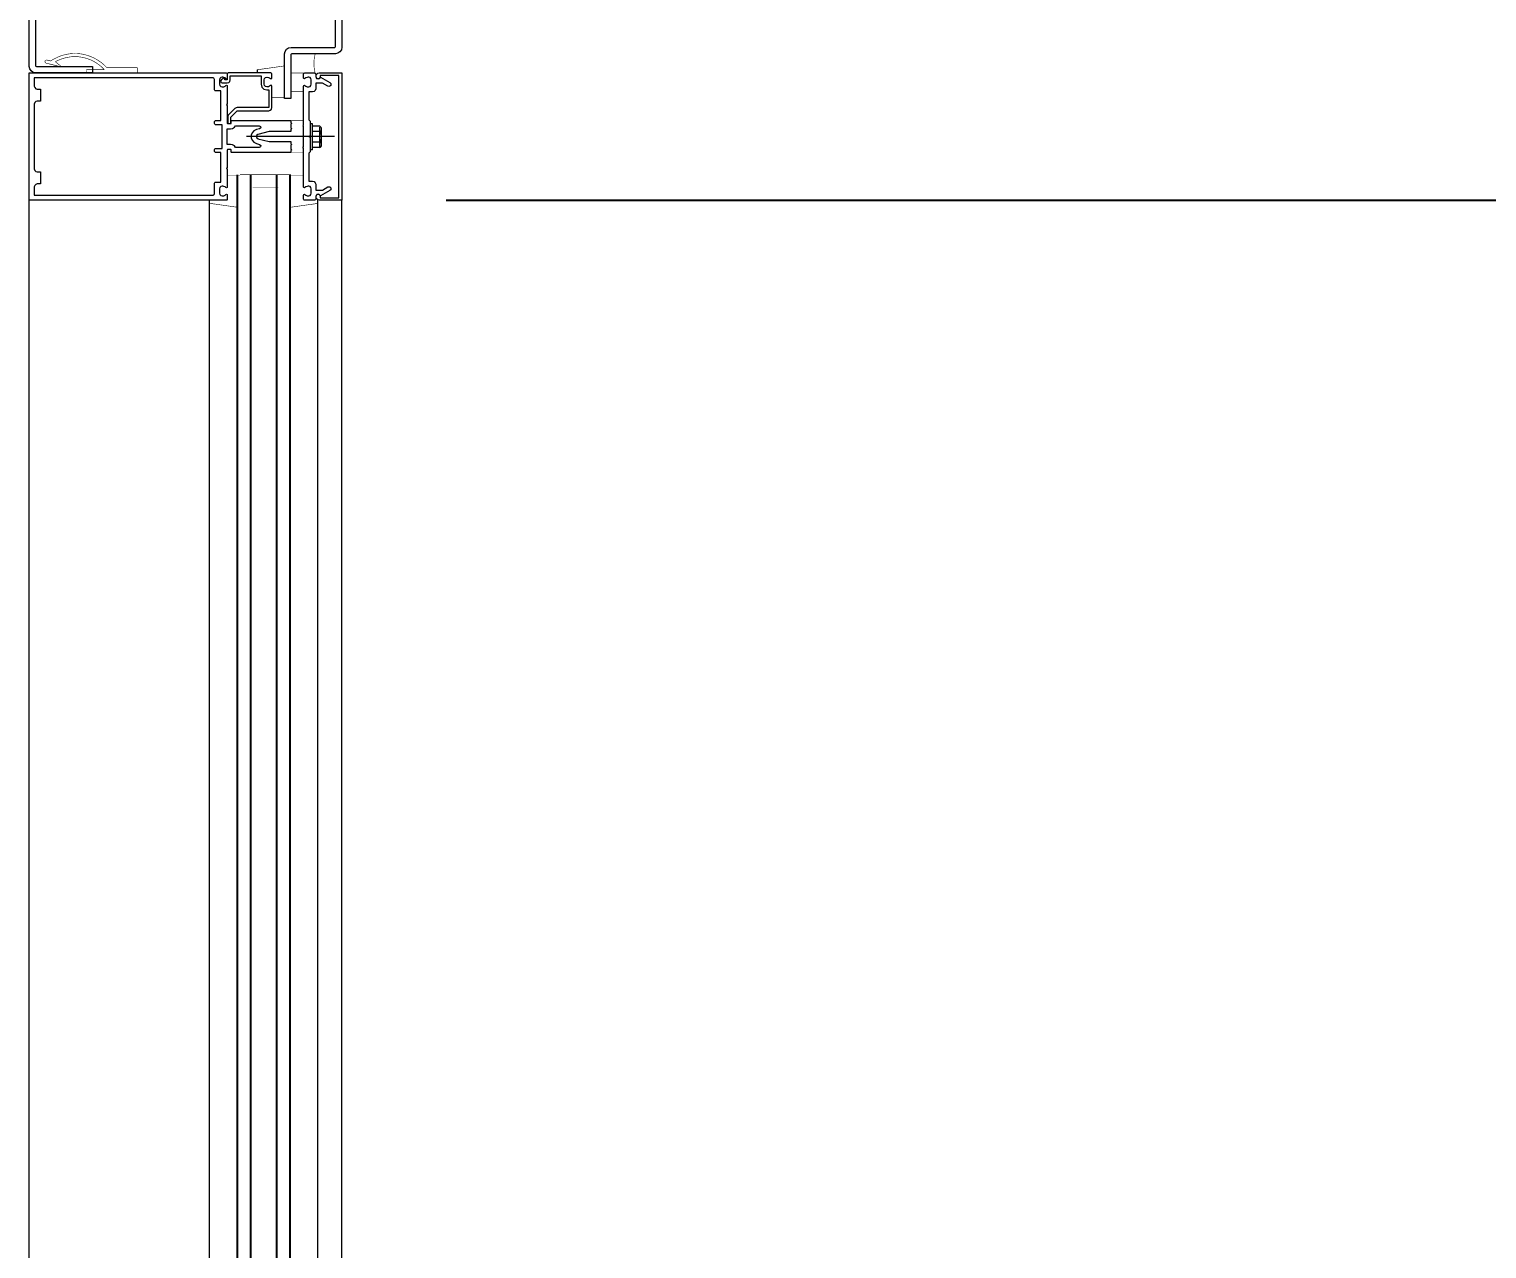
# Model space of a CAD drawing. Header units: inches. Extents: x 3850 to 5846, y -3 to 909.
# Drawn here: x 4794.32 to 4822.29, y 778.14 to 801.53 of the extents above; entities that cross this region are included whole.
import ezdxf

# ---------------------------------------------------------------- set-up
doc = ezdxf.new("R2010")
doc.units = ezdxf.units.IN
doc.header["$LTSCALE"] = 0.5
doc.header["$MEASUREMENT"] = 0
doc.layers.get('0').update_dxf_attribs({"lineweight": 18})
doc.layers.get('Defpoints').update_dxf_attribs({"color": 140, "lineweight": 18})
for name, color, linetype, lineweight in [('A-Anno-Dims', 211, 'Continuous', 18), ('A-Detl-Fine', 90, 'Continuous', 18), ('A-Detl-Medm', 31, 'Continuous', 25), ('A-Detl-Thin', 150, 'Continuous', 18), ('A-Detl-Wide', 213, 'Continuous', 50)]:
    doc.layers.add(name, color=color, linetype=linetype, lineweight=lineweight)
doc.styles.add('Arch-Dim', font='romans.shx', dxfattribs={"width": 0.75})
doc.dimstyles.new('Aec-Arch-I-96', dxfattribs={"dimscale": 96, "dimtxt": 0.09375, "dimasz": 0.0625, "dimexe": 0.0625, "dimexo": 0.0625, "dimgap": 0.03125, "dimtad": 1, "dimdec": 4, "dimzin": 3, "dimdsep": 46, "dimlunit": 4, "dimtxsty": 'Arch-Dim', "dimblk": 'ARCHTICK', "dimcen": 0.09375, "dimazin": 2, "dimtfac": 0.75, "dimtdec": 4, "dimtix": 1, "dimtmove": 2, "dimatfit": 2, "dimfxl": 1, "dimtolj": 1, "dimtzin": 0, "dimarcsym": 0})

# ---------------------------------------------------------------- blocks, each defined once
blk = doc.blocks.new('_ArchTick')
at = {"color": 0, "linetype": 'ByBlock', "const_width": 0.15}
blk.add_lwpolyline([(-0.5, -0.5), (0.5, 0.5)], dxfattribs=at)
blk = doc.blocks.new('*D156')
at = {"layer": 'A-Anno-Dims', "color": 0, "lineweight": -2, "transparency": 16777216}
for p, q in [((4802.32, 810.25), (4850.32, 810.25)), ((4848.32, 729.004), (4848.32, 810.25)), ((4802.32, 729.004), (4850.32, 729.004))]:
    blk.add_line(p, q, dxfattribs=at)
at = {"layer": 'Defpoints', "color": 0, "transparency": 16777216}
for p in [(4800.32, 810.25), (4848.32, 810.25), (4800.32, 729.004)]:
    blk.add_point(p, dxfattribs=at)
at = {"layer": 'A-Anno-Dims', "color": 0, "lineweight": -2, "transparency": 16777216, "xscale": 2, "yscale": 2, "zscale": 2}
for p, rotation in [((4848.32, 810.25), 90), ((4848.32, 729.004), 270)]:
    blk.add_blockref('_ArchTick', p, dxfattribs=dict(at, rotation=rotation))
at = {"layer": 'A-Anno-Dims', "color": 0, "transparency": 16777216, "insert": (4844.695, 769.627), "char_height": 3, "attachment_point": 5, "rotation": 90, "style": 'Arch-Dim'}
blk.add_mtext('\\A1;6\'-9{\\H0.750000x;\\S1/4;}"', dxfattribs=at)
blk = doc.blocks.new('*D157')
at = {"layer": 'A-Anno-Dims', "color": 0, "lineweight": -2, "transparency": 16777216}
for p, q in [((4802.32, 810.25), (4862.321, 810.25)), ((4860.321, 57), (4860.321, 810.25)), ((4802.32, 57), (4862.321, 57))]:
    blk.add_line(p, q, dxfattribs=at)
at = {"layer": 'Defpoints', "color": 0, "transparency": 16777216}
for p in [(4800.32, 810.25), (4860.321, 810.25), (4800.32, 57)]:
    blk.add_point(p, dxfattribs=at)
at = {"layer": 'A-Anno-Dims', "color": 0, "lineweight": -2, "transparency": 16777216, "xscale": 2, "yscale": 2, "zscale": 2}
for p, rotation in [((4860.321, 810.25), 90), ((4860.321, 57), 270)]:
    blk.add_blockref('_ArchTick', p, dxfattribs=dict(at, rotation=rotation))
at = {"layer": 'A-Anno-Dims', "color": 0, "transparency": 16777216, "insert": (4856.696, 433.625), "char_height": 3, "attachment_point": 5, "rotation": 90, "style": 'Arch-Dim'}
blk.add_mtext('\\A1;62\'-9{\\H0.750000x;\\S1/4;}"', dxfattribs=at)
blk = doc.blocks.new('*D172')
at = {"layer": 'A-Detl-Wide', "color": 0, "lineweight": -2, "transparency": 16777216}
for p, q in [((4802.32, 810.25), (4838.32, 810.25)), ((4836.32, 810.25), (4836.32, 798.25)), ((4802.32, 798.25), (4838.32, 798.25))]:
    blk.add_line(p, q, dxfattribs=at)
at = {"layer": 'Defpoints', "color": 0, "transparency": 16777216}
for p in [(4800.32, 810.25), (4800.32, 798.25), (4836.32, 798.25)]:
    blk.add_point(p, dxfattribs=at)
at = {"layer": 'A-Detl-Wide', "color": 0, "lineweight": -2, "transparency": 16777216, "xscale": 2, "yscale": 2, "zscale": 2}
for p, rotation in [((4836.32, 810.25), 90), ((4836.32, 798.25), 270)]:
    blk.add_blockref('_ArchTick', p, dxfattribs=dict(at, rotation=rotation))
at = {"layer": 'A-Detl-Wide', "color": 0, "transparency": 16777216, "insert": (4833.534, 804.25), "char_height": 3, "attachment_point": 5, "rotation": 90, "style": 'Arch-Dim'}
blk.add_mtext('\\A1;1\'-0"', dxfattribs=at)
blk = doc.blocks.new('*D173')
at = {"layer": 'A-Detl-Wide', "color": 0, "lineweight": -2, "transparency": 16777216}
for p, q in [((4802.32, 798.25), (4838.32, 798.25)), ((4836.32, 798.25), (4836.32, 762)), ((4802.32, 762), (4838.32, 762))]:
    blk.add_line(p, q, dxfattribs=at)
at = {"layer": 'Defpoints', "color": 0, "transparency": 16777216}
for p in [(4800.32, 798.25), (4800.32, 762), (4836.32, 762)]:
    blk.add_point(p, dxfattribs=at)
at = {"layer": 'A-Detl-Wide', "color": 0, "lineweight": -2, "transparency": 16777216, "xscale": 2, "yscale": 2, "zscale": 2}
for p, rotation in [((4836.32, 798.25), 90), ((4836.32, 762), 270)]:
    blk.add_blockref('_ArchTick', p, dxfattribs=dict(at, rotation=rotation))
at = {"layer": 'A-Detl-Wide', "color": 0, "transparency": 16777216, "insert": (4832.695, 780.125), "char_height": 3, "attachment_point": 5, "rotation": 90, "style": 'Arch-Dim'}
blk.add_mtext('\\A1;3\'-0{\\H0.750000x;\\S1/4;}"', dxfattribs=at)

msp = doc.modelspace()

# ---------------------------------------------------------------- linework, layer by layer
at = {"layer": 'A-Detl-Fine'}
for p, q in [((4798.69294, 800.75205), (4798.69294, 800.69341)), ((4799.75564, 799.71471), (4799.71564, 799.71471)), ((4799.71564, 799.21471), (4799.71564, 799.71471)), ((4799.75564, 799.21471), (4799.75564, 799.71471)), ((4799.89532, 799.66763), (4799.75564, 799.66763)), ((4799.89925, 799.27812), (4799.89925, 799.65131)), ((4799.91795, 799.65131), (4799.89925, 799.65131)), ((4800.18136, 799.47152), (4798.48755, 799.47152)), ((4799.89532, 799.56617), (4799.75564, 799.56617)), ((4799.89532, 799.36325), (4799.75564, 799.36325)), ((4799.93025, 799.31253), (4799.93025, 799.6169)), ((4799.75564, 799.21471), (4799.71564, 799.21471)), ((4799.89532, 799.2618), (4799.75564, 799.2618)), ((4799.91795, 799.27812), (4799.89925, 799.27812)), ((4797.78003, 798.19097), (4797.78003, 798.24998)), ((4799.85954, 798.18918), (4799.85954, 798.24998)), ((4797.78003, 762.06037), (4797.78003, 798.19097)), ((4799.85954, 762.06037), (4799.85954, 798.18918))]:
    msp.add_line(p, q, dxfattribs=at)
at = {"layer": 'A-Detl-Fine', "const_width": 0.01111}
for points in [[(4795.19658, 801.06563), (4795.12628, 801.06234), (4795.05621, 801.0527), (4794.98698, 801.03706), (4794.9192, 801.01573), (4794.85351, 800.98907), (4794.79051, 800.95741), (4794.73083, 800.92108)], [(4795.8101, 800.7926), (4795.76627, 800.83733), (4795.71909, 800.87856), (4795.66889, 800.91612), (4795.61599, 800.94986), (4795.56069, 800.97962), (4795.50333, 801.00524), (4795.44421, 801.02655), (4795.38366, 801.04341), (4795.32199, 801.05565), (4795.25953, 801.0631), (4795.19658, 801.06563)], [(4799.80809, 801.05846), (4799.79437, 800.99731), (4799.78614, 800.93495), (4799.7834, 800.87198)], [(4794.6519, 800.93988), (4794.63663, 800.93573), (4794.62574, 800.92485), (4794.62159, 800.90958)], [(4794.62159, 800.90958), (4794.6244, 800.89685), (4794.63208, 800.88664), (4794.6435, 800.88045)], [(4794.64348, 800.88045), (4794.90846, 800.81467)], [(4794.65805, 800.93928), (4794.65606, 800.93959), (4794.65397, 800.9398), (4794.6519, 800.93988)], [(4794.73102, 800.92115), (4794.65809, 800.93926)], [(4795.19658, 801.00504), (4795.11818, 801.00083), (4795.04062, 800.98848), (4794.96478, 800.96841), (4794.89151, 800.94106), (4794.82167, 800.90685)], [(4794.9168, 800.83167), (4794.82261, 800.90694)], [(4794.90846, 800.81469), (4794.90928, 800.81452), (4794.91014, 800.8144), (4794.91099, 800.81435)], [(4794.91099, 800.81435), (4794.91585, 800.81567), (4794.9193, 800.81913), (4794.92062, 800.82398)], [(4794.92062, 800.82398), (4794.92015, 800.82691), (4794.91884, 800.82954), (4794.91679, 800.83165)], [(4795.76192, 800.7551), (4795.71717, 800.80042), (4795.66885, 800.84165), (4795.61731, 800.87864), (4795.56292, 800.91121), (4795.50603, 800.93921), (4795.447, 800.96248), (4795.38618, 800.98086), (4795.32393, 800.99419), (4795.26062, 801.0023), (4795.19658, 801.00504)], [(4795.76213, 800.75362), (4795.41931, 800.75362)], [(4795.41931, 800.75362), (4795.41931, 800.72332)], [(4796.39654, 800.79077), (4795.81019, 800.79077)], [(4796.39654, 800.69304), (4796.39654, 800.79077)], [(4799.22064, 800.82685), (4798.69294, 800.75205)], [(4799.7834, 800.87198), (4799.78614, 800.80901), (4799.79437, 800.74665), (4799.80809, 800.6855)], [(4795.44961, 800.69304), (4795.43435, 800.69718), (4795.42347, 800.70806), (4795.41933, 800.72332)], [(4795.44961, 800.69304), (4796.39654, 800.69304)], [(4798.69294, 800.69341), (4798.80593, 800.69341)], [(4799.34278, 800.69267), (4799.5871, 800.69267)], [(4798.97633, 800.22435), (4799.22064, 800.22435)], [(4799.5871, 800.34085), (4799.34278, 800.34085)], [(4799.58685, 799.77739), (4799.34256, 799.77739)], [(4799.34256, 799.16565), (4799.58685, 799.16565)], [(4798.12127, 798.71867), (4798.36558, 798.71867)], [(4799.58663, 798.71867), (4799.34231, 798.71867)], [(4798.30773, 798.11619), (4797.78003, 798.19097)], [(4799.33183, 798.1144), (4799.85954, 798.18918)]]:
    msp.add_lwpolyline(points, dxfattribs=at)
at = {"layer": 'A-Detl-Fine', "linetype": 'Continuous', "const_width": 0.01111}
for points in [[(4799.34256, 799.77739), (4799.34256, 799.7163)], [(4799.34256, 799.22672), (4799.34256, 799.16565)]]:
    msp.add_lwpolyline(points, dxfattribs=at)
at = {"layer": 'A-Detl-Fine'}
for centre, radius, start, end in [((4799.87594, 799.6169), 0.05431, 290.9107, 69.0893), ((4799.7654, 799.46471), 0.16485, 322.0123, 37.9877), ((4799.87594, 799.31253), 0.05431, 290.9107, 69.0893)]:
    msp.add_arc(centre, radius, start, end, dxfattribs=at)
at = {"layer": 'A-Detl-Medm', "linetype": 'Continuous'}
for p, q in [((4798.31978, 761.49959), (4798.31978, 798.73859)), ((4798.56978, 798.73859), (4798.56978, 761.49959)), ((4799.06978, 761.49959), (4799.06978, 798.73859)), ((4799.31978, 798.73859), (4799.31978, 761.49959))]:
    msp.add_line(p, q, dxfattribs=at)
at = {"layer": 'A-Detl-Medm', "linetype": 'Continuous', "const_width": 0.01111}
for points in [[(4798.36534, 798.73859), (4799.34256, 798.73859)], [(4798.60963, 798.4943), (4799.09824, 798.4943)]]:
    msp.add_lwpolyline(points, dxfattribs=at)
at = {"layer": 'A-Detl-Thin'}
for p, q in [((4794.31993, 798.24998), (4794.31993, 800.69304)), ((4794.31993, 800.69304), (4798.10149, 800.69304)), ((4797.84742, 800.59531), (4794.41766, 800.59531)), ((4794.41766, 800.59531), (4794.41766, 800.43896)), ((4797.84742, 800.59529), (4797.84742, 800.59531)), ((4797.86222, 800.59129), (4797.84742, 800.59529)), ((4797.87273, 800.58078), (4797.86222, 800.59129)), ((4797.87671, 800.566), (4797.87273, 800.58078)), ((4797.87673, 800.566), (4797.87671, 800.566)), ((4797.87673, 800.36568), (4797.87673, 800.566)), ((4797.97447, 800.56015), (4797.97445, 800.56015)), ((4797.97445, 800.56015), (4797.97445, 800.47414)), ((4797.98112, 800.5848), (4797.97447, 800.56015)), ((4797.99865, 800.60234), (4797.98112, 800.5848)), ((4798.00418, 800.55203), (4797.99395, 800.53079)), ((4797.99395, 800.53079), (4798.0017, 800.50994)), ((4798.02331, 800.609), (4797.99865, 800.60234)), ((4798.0017, 800.50994), (4798.02331, 800.50054)), ((4798.04794, 800.58981), (4798.00416, 800.55204)), ((4798.00416, 800.55204), (4798.00418, 800.55203)), ((4798.03358, 800.609), (4798.02331, 800.609)), ((4798.02331, 800.50054), (4798.12104, 800.50054)), ((4798.0336, 800.60898), (4798.03358, 800.609)), ((4798.05652, 800.60595), (4798.0336, 800.60898)), ((4798.04796, 800.58977), (4798.04794, 800.58981)), ((4798.05845, 800.59333), (4798.04796, 800.58977)), ((4798.07769, 800.59714), (4798.05652, 800.60595)), ((4798.06799, 800.58896), (4798.05845, 800.59333)), ((4798.07215, 800.5787), (4798.06799, 800.58896)), ((4798.07216, 800.5787), (4798.07215, 800.5787)), ((4798.07216, 800.55915), (4798.07216, 800.5787)), ((4798.12104, 800.55915), (4798.07216, 800.55915)), ((4798.09599, 800.583), (4798.07769, 800.59714)), ((4798.10658, 800.5787), (4798.09599, 800.58306)), ((4798.09599, 800.58306), (4798.09599, 800.583)), ((4798.10149, 800.69304), (4798.10149, 800.693)), ((4798.10149, 800.693), (4798.11134, 800.69034)), ((4798.11657, 800.58283), (4798.10658, 800.5787)), ((4798.11134, 800.69034), (4798.11834, 800.68334)), ((4798.121, 800.59336), (4798.11657, 800.58283)), ((4798.11834, 800.68334), (4798.121, 800.67349)), ((4798.121, 800.67349), (4798.12104, 800.67349)), ((4798.12104, 800.59336), (4798.121, 800.59336)), ((4798.12371, 800.68334), (4798.12104, 800.67349)), ((4798.12104, 800.67349), (4798.12104, 800.59336)), ((4798.12104, 800.67349), (4798.12104, 800.55915)), ((4798.12104, 800.50055), (4798.15062, 800.50853)), ((4798.12104, 800.50054), (4798.12104, 800.50055)), ((4798.13072, 800.69035), (4798.12371, 800.68334)), ((4798.14056, 800.69302), (4798.13072, 800.69035)), ((4798.95656, 800.69304), (4798.14056, 800.69304)), ((4798.14056, 800.69304), (4798.14056, 800.69302)), ((4798.15062, 800.50853), (4798.17165, 800.52956)), ((4798.17165, 800.52956), (4798.17964, 800.55913)), ((4798.17964, 800.55913), (4798.17966, 800.55915)), ((4798.17966, 800.55915), (4798.17966, 800.6344)), ((4798.17966, 800.6344), (4798.77088, 800.6344)), ((4798.77088, 800.6344), (4798.77088, 800.47414)), ((4798.82952, 800.47414), (4798.82952, 800.56015)), ((4798.82952, 800.56015), (4798.82954, 800.56015)), ((4798.82954, 800.56015), (4798.83621, 800.58479)), ((4798.83621, 800.58479), (4798.85373, 800.6023)), ((4798.85373, 800.6023), (4798.87838, 800.60898)), ((4798.87838, 800.60898), (4798.87838, 800.609)), ((4798.87838, 800.609), (4798.88864, 800.609)), ((4798.88864, 800.609), (4798.88866, 800.60898)), ((4798.88866, 800.60898), (4798.91158, 800.60593)), ((4798.91158, 800.60593), (4798.93274, 800.59711)), ((4798.93274, 800.59711), (4798.95106, 800.583)), ((4798.95106, 800.583), (4798.95106, 800.58306)), ((4798.95106, 800.58306), (4798.96164, 800.5787)), ((4798.95656, 800.693), (4798.95656, 800.69304)), ((4798.96641, 800.69035), (4798.95656, 800.693)), ((4798.96164, 800.5787), (4798.97164, 800.58283)), ((4798.97341, 800.68334), (4798.96641, 800.69035)), ((4798.97164, 800.58283), (4798.97606, 800.59336)), ((4798.97606, 800.67349), (4798.97341, 800.68334)), ((4798.9761, 800.67349), (4798.97606, 800.67349)), ((4798.97606, 800.59336), (4798.9761, 800.59336)), ((4798.9761, 800.59336), (4798.9761, 800.67349)), ((4799.82726, 800.61485), (4799.82726, 800.6344)), ((4799.82726, 800.6344), (4799.8273, 800.6344)), ((4799.8273, 800.61485), (4799.82726, 800.61485)), ((4799.8273, 800.6344), (4799.83531, 800.66397)), ((4799.83263, 800.59515), (4799.8273, 800.61485)), ((4799.84664, 800.58114), (4799.83263, 800.59515)), ((4799.83531, 800.66397), (4799.85633, 800.68499)), ((4799.86635, 800.5758), (4799.84664, 800.58114)), ((4799.85633, 800.68499), (4799.8859, 800.693)), ((4799.88606, 800.58113), (4799.86635, 800.5758)), ((4799.8859, 800.693), (4799.8859, 800.69304)), ((4799.8859, 800.69304), (4800.31978, 800.69304)), ((4799.90007, 800.59514), (4799.88606, 800.58113)), ((4799.90541, 800.61485), (4799.90007, 800.59514)), ((4799.90542, 800.61485), (4799.90541, 800.61485)), ((4800.26114, 800.64418), (4799.90542, 800.64418)), ((4799.90542, 800.64418), (4799.90542, 800.61485)), ((4800.26114, 798.29886), (4800.26114, 800.64418)), ((4800.31978, 800.69304), (4800.31978, 798.24998)), ((4794.41766, 800.43896), (4794.4177, 800.43896)), ((4794.4177, 800.43896), (4794.42568, 800.40938)), ((4794.42568, 800.40938), (4794.44672, 800.38834)), ((4794.44672, 800.38834), (4794.4763, 800.38034)), ((4794.4763, 800.38034), (4794.4763, 800.38032)), ((4794.4763, 800.38032), (4794.53494, 800.38032)), ((4794.53494, 800.38032), (4794.53494, 800.15069)), ((4797.87676, 800.36568), (4797.87673, 800.36568)), ((4797.87943, 800.35583), (4797.87676, 800.36568)), ((4797.88642, 800.34883), (4797.87943, 800.35583)), ((4797.89627, 800.34615), (4797.88642, 800.34883)), ((4797.89627, 800.34613), (4797.89627, 800.34615)), ((4797.99888, 800.34613), (4797.89627, 800.34613)), ((4797.97445, 800.47414), (4797.97447, 800.47414)), ((4797.97447, 800.47414), (4797.98112, 800.44948)), ((4797.98112, 800.44948), (4797.99865, 800.43195)), ((4797.99865, 800.43195), (4798.02331, 800.42529)), ((4797.99888, 799.77739), (4797.99888, 800.34613)), ((4798.02331, 800.42529), (4798.03358, 800.42529)), ((4798.03358, 800.4253), (4798.05648, 800.42832)), ((4798.03358, 800.42529), (4798.03358, 800.4253)), ((4798.05648, 800.42832), (4798.07764, 800.43712)), ((4798.07764, 800.43712), (4798.09594, 800.45123)), ((4798.09594, 800.45123), (4798.09599, 800.45123)), ((4798.09599, 800.45123), (4798.10658, 800.45558)), ((4798.10658, 800.45558), (4798.11657, 800.45146)), ((4798.11657, 800.45146), (4798.121, 800.44092)), ((4798.121, 800.44092), (4798.12104, 800.44092)), ((4798.12104, 800.44092), (4798.12104, 800.09693)), ((4798.77088, 800.47414), (4798.7709, 800.47414)), ((4798.7709, 800.47414), (4798.78555, 800.41989)), ((4798.78555, 800.41989), (4798.82412, 800.38132)), ((4798.82412, 800.38132), (4798.87838, 800.36667)), ((4798.82954, 800.47414), (4798.82952, 800.47414)), ((4798.83621, 800.4495), (4798.82954, 800.47414)), ((4798.85373, 800.43198), (4798.83621, 800.4495)), ((4798.87838, 800.4253), (4798.85373, 800.43198)), ((4798.87838, 800.42529), (4798.87838, 800.4253)), ((4798.88864, 800.42529), (4798.87838, 800.42529)), ((4798.87838, 800.36667), (4798.87838, 800.36665)), ((4798.87838, 800.36665), (4798.91747, 800.36665)), ((4798.91154, 800.42834), (4798.88864, 800.4253)), ((4798.88864, 800.4253), (4798.88864, 800.42529)), ((4798.9327, 800.43714), (4798.91154, 800.42834)), ((4798.91747, 800.36665), (4798.91747, 800.02657)), ((4798.95102, 800.45125), (4798.9327, 800.43714)), ((4798.95106, 800.45123), (4798.95102, 800.45125)), ((4798.96164, 800.45559), (4798.95106, 800.45123)), ((4798.97164, 800.45146), (4798.96164, 800.45559)), ((4798.97606, 800.44092), (4798.97164, 800.45146)), ((4798.9761, 800.44092), (4798.97606, 800.44092)), ((4798.9761, 800.02657), (4798.9761, 800.44092)), ((4794.4177, 800.09205), (4794.41766, 800.09205)), ((4794.41766, 800.09205), (4794.41766, 798.85099)), ((4794.42568, 800.12163), (4794.4177, 800.09205)), ((4794.44672, 800.14267), (4794.42568, 800.12163)), ((4794.4763, 800.15067), (4794.44672, 800.14267)), ((4794.53494, 800.15069), (4794.4763, 800.15069)), ((4794.4763, 800.15069), (4794.4763, 800.15067)), ((4798.12104, 800.09693), (4798.10638, 800.08227)), ((4798.10638, 800.08227), (4798.12104, 800.06762)), ((4798.12104, 800.06762), (4798.12104, 799.72852)), ((4798.26817, 800.0094), (4798.14603, 799.88726)), ((4798.18748, 799.84579), (4798.30964, 799.96795)), ((4798.26819, 800.0094), (4798.26817, 800.0094)), ((4798.28037, 800.01874), (4798.26819, 800.0094)), ((4798.29443, 800.02456), (4798.28037, 800.01874)), ((4798.30964, 800.02657), (4798.29443, 800.02456)), ((4798.91747, 800.02657), (4798.30964, 800.02657)), ((4798.30964, 799.96795), (4798.91747, 799.96795)), ((4798.91747, 799.96797), (4798.94704, 799.97595)), ((4798.91747, 799.96795), (4798.91747, 799.96797)), ((4798.94704, 799.97595), (4798.96807, 799.99697)), ((4798.96807, 799.99697), (4798.97606, 800.02655)), ((4798.97606, 800.02655), (4798.9761, 800.02657)), ((4797.87673, 799.71875), (4797.87673, 799.75784)), ((4797.87673, 799.75784), (4797.87674, 799.75784)), ((4797.87676, 799.71875), (4797.87673, 799.71875)), ((4797.87674, 799.75784), (4797.87942, 799.76769)), ((4797.87943, 799.7089), (4797.87676, 799.71875)), ((4797.87942, 799.76769), (4797.88642, 799.77469)), ((4797.88642, 799.7019), (4797.87943, 799.7089)), ((4797.88642, 799.77469), (4797.89627, 799.77735)), ((4797.89627, 799.69922), (4797.88642, 799.7019)), ((4797.89627, 799.77735), (4797.89627, 799.77739)), ((4797.89627, 799.77739), (4797.99888, 799.77739)), ((4797.89627, 799.69921), (4797.89627, 799.69922)), ((4798.02331, 799.69921), (4797.89627, 799.69921)), ((4798.02331, 799.24382), (4798.02331, 799.69921)), ((4798.12104, 799.72852), (4798.12237, 799.72359)), ((4798.12237, 799.72359), (4798.12588, 799.72009)), ((4798.12588, 799.72009), (4798.1308, 799.71875)), ((4798.12886, 799.84579), (4798.12884, 799.84579)), ((4798.12884, 799.84579), (4798.12884, 799.7383)), ((4798.12884, 799.7383), (4798.12886, 799.7383)), ((4798.13086, 799.861), (4798.12886, 799.84579)), ((4798.12886, 799.7383), (4798.13153, 799.72845)), ((4798.1308, 799.71875), (4798.18553, 799.71875)), ((4798.13669, 799.87506), (4798.13086, 799.861)), ((4798.13153, 799.72845), (4798.13853, 799.72144)), ((4798.14603, 799.88724), (4798.13669, 799.87506)), ((4798.13853, 799.72144), (4798.14838, 799.71877)), ((4798.14603, 799.88726), (4798.14603, 799.88724)), ((4798.14838, 799.71877), (4798.14838, 799.71875)), ((4798.14838, 799.71875), (4798.16793, 799.71875)), ((4798.16793, 799.71879), (4798.17778, 799.72145)), ((4798.16793, 799.71875), (4798.16793, 799.71879)), ((4798.17778, 799.72145), (4798.18478, 799.72845)), ((4798.18478, 799.72845), (4798.18744, 799.7383)), ((4798.18553, 799.71877), (4798.19046, 799.72009)), ((4798.18553, 799.71875), (4798.18553, 799.71877)), ((4798.18744, 799.7383), (4798.18748, 799.7383)), ((4798.18748, 799.7383), (4798.18748, 799.84579)), ((4798.19046, 799.72009), (4798.19396, 799.72359)), ((4798.19396, 799.72359), (4798.19528, 799.72852)), ((4798.19528, 799.72852), (4798.1953, 799.72852)), ((4798.1953, 799.72852), (4798.1953, 799.76761)), ((4798.1953, 799.76761), (4798.19531, 799.76761)), ((4798.19531, 799.76761), (4798.19666, 799.77253)), ((4798.19666, 799.77253), (4798.20016, 799.77603)), ((4798.20016, 799.77603), (4798.20508, 799.77735)), ((4798.20508, 799.77735), (4798.20508, 799.77739)), ((4798.20508, 799.77739), (4799.34256, 799.77739)), ((4798.22421, 799.62821), (4798.25726, 799.64843)), ((4798.25726, 799.64843), (4798.28126, 799.67962)), ((4798.28126, 799.67962), (4798.28128, 799.67966)), ((4798.28128, 799.67966), (4798.73422, 799.67966)), ((4798.73422, 799.67966), (4798.73422, 799.67964)), ((4798.73422, 799.67964), (4798.75877, 799.66667)), ((4798.76215, 799.64092), (4798.7418, 799.62205)), ((4798.75877, 799.66667), (4798.76215, 799.64092)), ((4799.34256, 799.77739), (4799.34256, 799.7383)), ((4799.34256, 799.7383), (4799.35722, 799.72363)), ((4799.35722, 799.72363), (4799.34256, 799.70897)), ((4799.34256, 799.70897), (4799.34256, 799.63765)), ((4798.12104, 799.322), (4798.12104, 799.62102)), ((4798.12104, 799.62102), (4798.18553, 799.62102)), ((4798.18551, 799.62104), (4798.22421, 799.62821)), ((4798.18553, 799.62102), (4798.18551, 799.62104)), ((4798.59934, 799.5433), (4798.58243, 799.49637)), ((4798.58243, 799.49637), (4798.58243, 799.44666)), ((4798.58243, 799.44666), (4798.59934, 799.39974)), ((4798.63317, 799.58187), (4798.59934, 799.5433)), ((4798.59934, 799.39974), (4798.63317, 799.36117)), ((4798.68392, 799.60651), (4798.63317, 799.58187)), ((4798.63317, 799.36117), (4798.68392, 799.33653)), ((4798.70921, 799.51211), (4798.68152, 799.4886)), ((4798.68152, 799.4886), (4798.68152, 799.45444)), ((4798.68152, 799.45444), (4798.70921, 799.43093)), ((4798.7418, 799.62203), (4798.68391, 799.60651)), ((4798.68391, 799.60651), (4798.68392, 799.60651)), ((4798.92235, 799.56923), (4798.70921, 799.51213)), ((4798.70921, 799.51213), (4798.70921, 799.51211)), ((4798.70921, 799.43093), (4798.70921, 799.43091)), ((4798.70921, 799.43091), (4798.92235, 799.37379)), ((4798.7418, 799.62205), (4798.7418, 799.62203)), ((4799.34256, 799.56923), (4798.92235, 799.56923)), ((4798.92235, 799.37379), (4799.34256, 799.37379)), ((4799.34256, 799.63765), (4799.35722, 799.62299)), ((4799.35722, 799.62299), (4799.34256, 799.60832)), ((4799.34256, 799.60832), (4799.34256, 799.56923)), ((4799.34256, 799.37379), (4799.34256, 799.3347)), ((4797.87673, 799.18519), (4797.87673, 799.22429)), ((4797.87673, 799.22429), (4797.87674, 799.22429)), ((4797.87676, 799.18519), (4797.87673, 799.18519)), ((4797.87674, 799.22429), (4797.87942, 799.23413)), ((4797.87943, 799.17535), (4797.87676, 799.18519)), ((4797.87942, 799.23413), (4797.88642, 799.24113)), ((4797.88642, 799.16834), (4797.87943, 799.17535)), ((4797.88642, 799.24113), (4797.89627, 799.24379)), ((4797.89627, 799.16567), (4797.88642, 799.16834)), ((4797.89627, 799.24379), (4797.89627, 799.24382)), ((4797.89627, 799.24382), (4798.02331, 799.24382)), ((4797.89627, 799.16565), (4797.89627, 799.16567)), ((4797.99888, 799.16565), (4797.89627, 799.16565)), ((4797.99888, 798.59691), (4797.99888, 799.16565)), ((4798.18553, 799.322), (4798.12104, 799.322)), ((4798.12237, 799.21943), (4798.12104, 799.2145)), ((4798.12104, 799.2145), (4798.12104, 798.87541)), ((4798.12588, 799.22293), (4798.12237, 799.21943)), ((4798.1308, 799.22427), (4798.12588, 799.22293)), ((4798.18553, 799.22429), (4798.1308, 799.22429)), ((4798.1308, 799.22429), (4798.1308, 799.22427)), ((4798.18557, 799.32198), (4798.18553, 799.322)), ((4798.18553, 799.22425), (4798.18553, 799.22429)), ((4798.19046, 799.22293), (4798.18553, 799.22425)), ((4798.22426, 799.31478), (4798.18557, 799.32198)), ((4798.19396, 799.21943), (4798.19046, 799.22293)), ((4798.19528, 799.2145), (4798.19396, 799.21943)), ((4798.1953, 799.2145), (4798.19528, 799.2145)), ((4798.1953, 799.17541), (4798.1953, 799.2145)), ((4798.19531, 799.17541), (4798.1953, 799.17541)), ((4798.19666, 799.17049), (4798.19531, 799.17541)), ((4798.20016, 799.16699), (4798.19666, 799.17049)), ((4798.20508, 799.16565), (4798.20016, 799.16699)), ((4799.34256, 799.16565), (4798.20508, 799.16565)), ((4798.2573, 799.29454), (4798.22426, 799.31478)), ((4798.28128, 799.26332), (4798.2573, 799.29454)), ((4798.73422, 799.26336), (4798.28128, 799.26336)), ((4798.28128, 799.26336), (4798.28128, 799.26332)), ((4798.68392, 799.33653), (4798.68391, 799.33651)), ((4798.68391, 799.33651), (4798.7418, 799.32101)), ((4798.75876, 799.27636), (4798.73422, 799.2634)), ((4798.73422, 799.2634), (4798.73422, 799.26336)), ((4798.7418, 799.32101), (4798.74181, 799.32099)), ((4798.74181, 799.32099), (4798.76216, 799.3021)), ((4798.76216, 799.3021), (4798.75876, 799.27636)), ((4799.34256, 799.3347), (4799.35722, 799.32005)), ((4799.35722, 799.32005), (4799.34256, 799.30539)), ((4799.34256, 799.30539), (4799.34256, 799.23405)), ((4799.34256, 799.23405), (4799.35722, 799.21939)), ((4799.35722, 799.21939), (4799.34256, 799.20474)), ((4799.34256, 799.20474), (4799.34256, 799.16565)), ((4794.41766, 798.85099), (4794.4177, 798.85099)), ((4794.4177, 798.85099), (4794.42568, 798.82141)), ((4794.42568, 798.82141), (4794.44672, 798.80037)), ((4798.12104, 798.87541), (4798.10638, 798.86075)), ((4798.10638, 798.86075), (4798.12104, 798.84609)), ((4798.12104, 798.84609), (4798.12104, 798.50211)), ((4794.42568, 798.53364), (4794.4177, 798.50406)), ((4794.44672, 798.55468), (4794.42568, 798.53364)), ((4794.44672, 798.80037), (4794.4763, 798.79237)), ((4794.4763, 798.56268), (4794.44672, 798.55468)), ((4794.4763, 798.79237), (4794.4763, 798.79235)), ((4794.4763, 798.79235), (4794.53494, 798.79235)), ((4794.53494, 798.5627), (4794.4763, 798.5627)), ((4794.4763, 798.5627), (4794.4763, 798.56268)), ((4794.53494, 798.79235), (4794.53494, 798.5627)), ((4797.87673, 798.37702), (4797.87673, 798.57736)), ((4797.87673, 798.57736), (4797.87674, 798.57736)), ((4797.87674, 798.57736), (4797.87942, 798.58721)), ((4797.87942, 798.58721), (4797.88642, 798.59421)), ((4797.88642, 798.59421), (4797.89627, 798.59687)), ((4797.89627, 798.59687), (4797.89627, 798.59691)), ((4797.89627, 798.59691), (4797.99888, 798.59691)), ((4794.31978, 761.99998), (4794.31993, 798.24998)), ((4798.10149, 798.24998), (4794.31993, 798.24998)), ((4794.4177, 798.50406), (4794.41766, 798.50406)), ((4794.41766, 798.50406), (4794.41766, 798.34771)), ((4794.41766, 798.34771), (4797.84742, 798.34771)), ((4797.84742, 798.34773), (4797.8622, 798.35172)), ((4797.84742, 798.34771), (4797.84742, 798.34773)), ((4797.8622, 798.35172), (4797.87272, 798.36223)), ((4797.87272, 798.36223), (4797.87671, 798.37702)), ((4797.87671, 798.37702), (4797.87673, 798.37702)), ((4797.97447, 798.46888), (4797.97445, 798.46888)), ((4797.97445, 798.46888), (4797.97445, 798.38289)), ((4797.97445, 798.38289), (4797.97447, 798.38289)), ((4797.98112, 798.49354), (4797.97447, 798.46888)), ((4797.97447, 798.38289), (4797.98112, 798.35824)), ((4797.99865, 798.51107), (4797.98112, 798.49354)), ((4797.98112, 798.35824), (4797.99865, 798.3407)), ((4798.02331, 798.51773), (4797.99865, 798.51107)), ((4797.99865, 798.3407), (4798.02331, 798.33404)), ((4798.03358, 798.51775), (4798.02331, 798.51775)), ((4798.02331, 798.51775), (4798.02331, 798.51773)), ((4798.02331, 798.33404), (4798.03358, 798.33404)), ((4798.0336, 798.51773), (4798.03358, 798.51775)), ((4798.03358, 798.33406), (4798.05648, 798.33707)), ((4798.03358, 798.33404), (4798.03358, 798.33406)), ((4798.05652, 798.51471), (4798.0336, 798.51773)), ((4798.05648, 798.33707), (4798.07764, 798.34587)), ((4798.07769, 798.50589), (4798.05652, 798.51471)), ((4798.07764, 798.34587), (4798.09594, 798.35998)), ((4798.09599, 798.49175), (4798.07769, 798.50589)), ((4798.09594, 798.35998), (4798.09599, 798.35996)), ((4798.10658, 798.48746), (4798.09599, 798.49181)), ((4798.09599, 798.49181), (4798.09599, 798.49175)), ((4798.09599, 798.35996), (4798.10658, 798.36432)), ((4798.11134, 798.25268), (4798.10149, 798.25002)), ((4798.10149, 798.25002), (4798.10149, 798.24998)), ((4798.11657, 798.49158), (4798.10658, 798.48746)), ((4798.10658, 798.36432), (4798.11657, 798.36019)), ((4798.11834, 798.25968), (4798.11134, 798.25268)), ((4798.121, 798.50211), (4798.11657, 798.49158)), ((4798.11657, 798.36019), (4798.121, 798.34966)), ((4798.121, 798.26953), (4798.11834, 798.25968)), ((4798.12104, 798.50211), (4798.121, 798.50211)), ((4798.121, 798.34966), (4798.12104, 798.34966)), ((4798.12104, 798.26953), (4798.121, 798.26953)), ((4798.12104, 798.34966), (4798.12104, 798.26953)), ((4799.82726, 798.30862), (4799.82726, 798.32817)), ((4799.82726, 798.32817), (4799.8273, 798.32817)), ((4799.82728, 798.30862), (4799.82726, 798.30862)), ((4799.8353, 798.27905), (4799.82728, 798.30862)), ((4799.8273, 798.32817), (4799.83263, 798.34788)), ((4799.83263, 798.34788), (4799.84664, 798.36189)), ((4799.85633, 798.25803), (4799.8353, 798.27905)), ((4799.84664, 798.36189), (4799.86635, 798.36722)), ((4799.8859, 798.25002), (4799.85633, 798.25803)), ((4799.86635, 798.36722), (4799.88606, 798.36188)), ((4799.8859, 798.24998), (4799.8859, 798.25002)), ((4800.31978, 798.24998), (4799.8859, 798.24998)), ((4799.88606, 798.36188), (4799.90007, 798.34787)), ((4799.90007, 798.34787), (4799.90541, 798.32817)), ((4799.90541, 798.32817), (4799.90542, 798.32817)), ((4799.90542, 798.32817), (4799.90542, 798.29886)), ((4799.90542, 798.29886), (4800.26114, 798.29886)), ((4800.31978, 761.99998), (4800.31978, 798.24998))]:
    msp.add_line(p, q, dxfattribs=at)
for points in [[(4800.31976, 807.25853), (4800.31976, 801.18449, -0.41421356), (4800.19476, 801.05949), (4799.35818, 801.05949, 0.41421356), (4799.34256, 801.04387), (4799.34256, 800.20443), (4799.2204, 800.20443), (4799.2204, 801.05665, -0.41421356), (4799.3454, 801.18165), (4800.18198, 801.18165, 0.41421356), (4800.1976, 801.19728), (4800.1976, 807.24574, 0.41421356), (4800.18198, 807.26137), (4799.3454, 807.26137, -0.41421356), (4799.2204, 807.38637), (4799.2204, 808.23859), (4799.34256, 808.23859), (4799.34256, 807.39915, 0.41421356), (4799.35818, 807.38353), (4800.19476, 807.38353, -0.41421356)], [(4794.44493, 800.69304, -0.41421356), (4794.31993, 800.81804), (4794.31993, 807.62498, -0.41421356), (4794.44493, 807.74998), (4795.53584, 807.74998), (4795.53584, 807.62782), (4794.45772, 807.62782, 0.41421356), (4794.44209, 807.6122), (4794.44209, 800.83082, 0.41421356), (4794.45772, 800.8152), (4795.53584, 800.8152), (4795.53584, 800.69304)]]:
    msp.add_lwpolyline(points, format="xyb", close=True, dxfattribs=at)
msp.add_lwpolyline([(4800.05201, 798.50477), (4800.05203, 798.50475), (4800.07177, 798.50998), (4800.09091, 798.50484), (4800.10539, 798.49045), (4800.11062, 798.4707), (4800.10548, 798.45157), (4800.09108, 798.43708), (4800.0911, 798.43706), (4799.91264, 798.33404), (4799.91262, 798.334), (4799.88012, 798.36555), (4799.83824, 798.35868), (4799.81751, 798.3184), (4799.81748, 798.3184), (4799.81748, 798.27931), (4799.81746, 798.27931), (4799.81345, 798.26453), (4799.80295, 798.25402), (4799.78817, 798.25002), (4799.78817, 798.24998), (4799.6064, 798.24998), (4799.6064, 798.25002), (4799.59655, 798.25268), (4799.58956, 798.25968), (4799.58689, 798.26953), (4799.58685, 798.26953), (4799.58685, 798.34966), (4799.58687, 798.34966), (4799.59132, 798.36019), (4799.60132, 798.36432), (4799.6119, 798.35996), (4799.61193, 798.36002), (4799.63022, 798.34589), (4799.65139, 798.33709), (4799.67432, 798.33406), (4799.67432, 798.33404), (4799.68458, 798.33404), (4799.68458, 798.33406), (4799.70923, 798.34071), (4799.72676, 798.35823), (4799.73342, 798.38289), (4799.73344, 798.38289), (4799.73344, 798.46888), (4799.73342, 798.46888), (4799.72677, 798.49352), (4799.70925, 798.51105), (4799.68458, 798.51772), (4799.68458, 798.51775), (4799.67432, 798.51775), (4799.67432, 798.51773), (4799.6514, 798.51471), (4799.63024, 798.50591), (4799.61193, 798.49177), (4799.6119, 798.49181), (4799.60132, 798.48746), (4799.59133, 798.49158), (4799.58689, 798.50211), (4799.58685, 798.50211), (4799.58685, 799.25163), (4799.57221, 799.2663), (4799.58685, 799.28096), (4799.58685, 799.66208), (4799.57221, 799.67672), (4799.58685, 799.69139), (4799.58685, 800.44092), (4799.58687, 800.44092), (4799.59132, 800.45146), (4799.60132, 800.45558), (4799.6119, 800.45123), (4799.61193, 800.45127), (4799.63022, 800.43714), (4799.65139, 800.42833), (4799.67432, 800.4253), (4799.67432, 800.42529), (4799.68458, 800.42529), (4799.68458, 800.4253), (4799.70923, 800.43195), (4799.72676, 800.44948), (4799.73342, 800.47414), (4799.73344, 800.47414), (4799.73344, 800.56015), (4799.73342, 800.56015), (4799.72677, 800.58479), (4799.70925, 800.60232), (4799.68458, 800.60898), (4799.68458, 800.609), (4799.67432, 800.609), (4799.67432, 800.60898), (4799.6514, 800.60596), (4799.63024, 800.59715), (4799.61193, 800.58302), (4799.6119, 800.58306), (4799.60132, 800.5787), (4799.59133, 800.58283), (4799.58689, 800.59336), (4799.58685, 800.59336), (4799.58685, 800.67349), (4799.58689, 800.67349), (4799.58956, 800.68334), (4799.59655, 800.69034), (4799.6064, 800.693), (4799.6064, 800.69304), (4799.78817, 800.69304), (4799.78817, 800.69302), (4799.80295, 800.68902), (4799.81346, 800.67851), (4799.81746, 800.66373), (4799.81748, 800.66373), (4799.81748, 800.62464), (4799.81751, 800.62464), (4799.83822, 800.58436), (4799.8801, 800.57747), (4799.91262, 800.609), (4799.91264, 800.609), (4800.0911, 800.50596), (4800.0911, 800.50592), (4800.1055, 800.49144), (4800.11062, 800.47231), (4800.10537, 800.45257), (4800.0909, 800.43817), (4800.07177, 800.43304), (4800.05203, 800.43827), (4800.05201, 800.43825), (4799.94923, 800.4976), (4799.81748, 800.4976), (4799.81748, 800.38619), (4799.81746, 800.38618), (4799.80944, 800.35661), (4799.78843, 800.3356), (4799.75886, 800.32759), (4799.75886, 800.32756), (4799.68458, 800.32756), (4799.68458, 799.78912), (4799.70901, 799.76467), (4799.70901, 799.48616), (4799.69435, 799.47152), (4799.70901, 799.45685), (4799.70901, 799.17835), (4799.68458, 799.15392), (4799.68458, 798.61546), (4799.75886, 798.61546), (4799.75886, 798.61545), (4799.78844, 798.60743), (4799.80946, 798.5864), (4799.81746, 798.55683), (4799.81748, 798.55684), (4799.81748, 798.44544), (4799.94923, 798.44544)], close=True, dxfattribs=at)

# ---------------------------------------------------------------- dimensions: what is measured, and where the dimension line sits
at = {"layer": 'A-Anno-Dims'}
for base, p1, picture, middle in [((4848.32036, 810.24998), (4800.32002, 729.00438), '*D156', (4844.69536, 769.62718)), ((4860.32058, 810.24998), (4800.32002, 57.00008), '*D157', (4856.69558, 433.62503))]:
    dim = msp.add_linear_dim(base=base, p1=p1, p2=(4800.32002, 810.24998), angle=90, dimstyle='Aec-Arch-I-96', override={"dimscale": 32}, dxfattribs=at)
    dim.commit()
    dim.dimension.update_dxf_attribs({"geometry": picture, "text_midpoint": middle})
at = {"layer": 'A-Detl-Wide'}
for base, p1, p2, picture, middle in [((4836.32013, 798.24998), (4800.31991, 810.24998), (4800.31991, 798.24998), '*D172', (4833.53442, 804.24998)), ((4836.32013, 761.99998), (4800.31991, 798.24998), (4800.31991, 761.99998), '*D173', (4832.69513, 780.12498))]:
    dim = msp.add_linear_dim(base=base, p1=p1, p2=p2, angle=90, dimstyle='Aec-Arch-I-96', override={"dimscale": 32}, dxfattribs=at)
    dim.commit()
    dim.dimension.update_dxf_attribs({"geometry": picture, "text_midpoint": middle})

doc.saveas('drawing.dxf')
